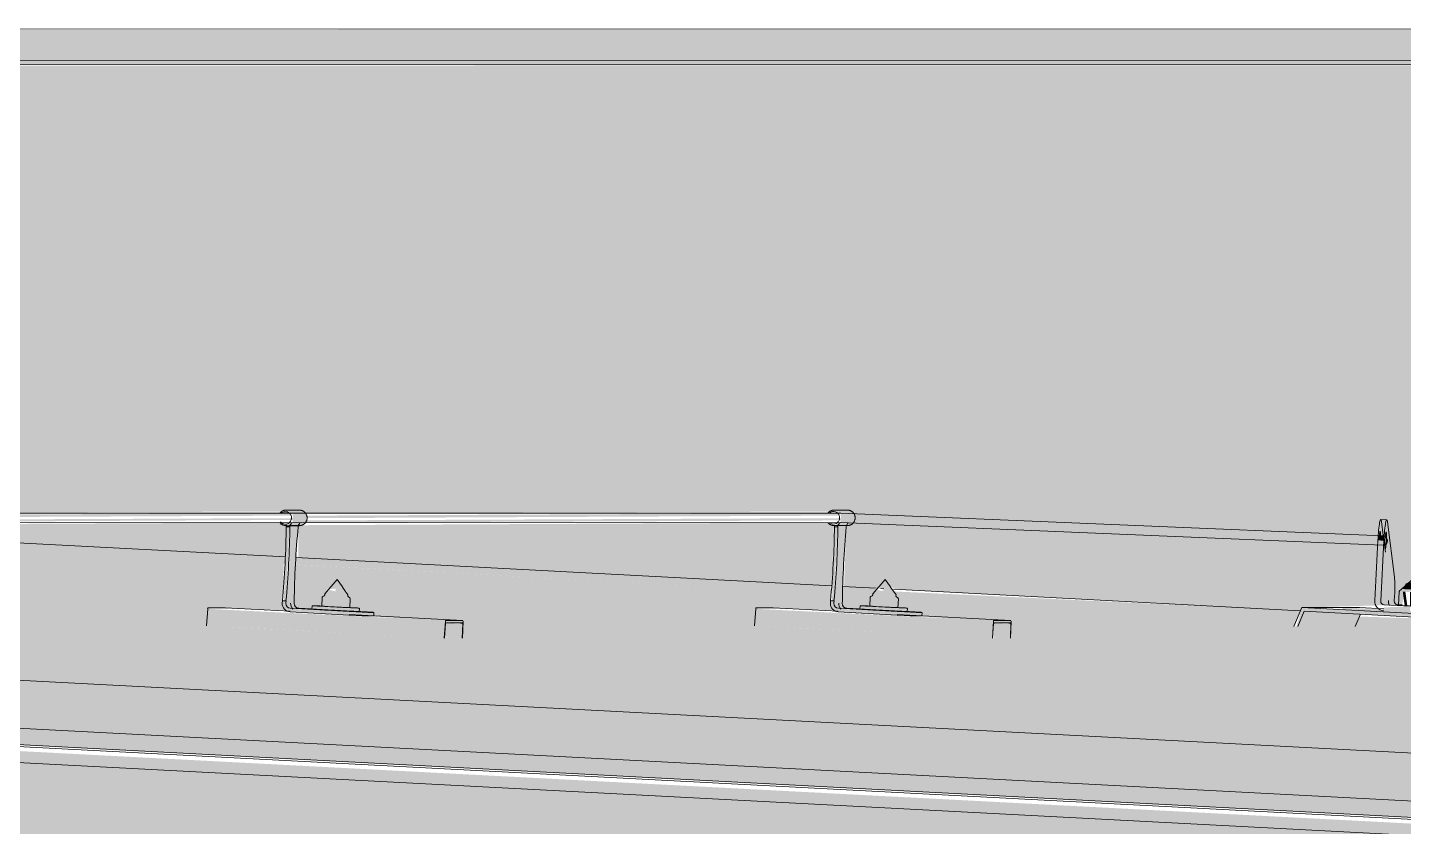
# Model space of a CAD drawing. Header units: metres. Extents: x -4613 to -4328, y -1 to 30.
# Drawn here: x -4547.98 to -4546.829, y 17.023 to 17.691 of the extents above; entities that cross this region are included whole.
import ezdxf

# ---------------------------------------------------------------- set-up
doc = ezdxf.new("R2010")
doc.units = ezdxf.units.M
for name, color, linetype, lineweight in [('A-GENM', 13, 'Continuous', 5), ('A-ROOF', 132, 'Continuous', 5), ('A-ROOF-PATT', 132, 'Continuous', 5), ('Q-SPCQ', 91, 'Continuous', 5)]:
    doc.layers.add(name, color=color, linetype=linetype, lineweight=lineweight)

# ---------------------------------------------------------------- blocks, each defined once
blk = doc.blocks.new('Static Line_Sayfa_Metal Deck_Pan Mount - Up to 15 _ pitch - Max 2 Users-1865617-SOUTH WEST')
at = {"layer": 'Q-SPCQ'}
for points in [[(-4547.7644, 17.2749), (-4547.7531, 17.2749), (-4547.7475, 17.2778), (-4547.7472, 17.2843), (-4547.7526, 17.2878), (-4547.7637, 17.2878), (-4547.7583, 17.2843), (-4547.7586, 17.2778), (-4547.7612, 17.2765)], [(-4547.3059, 17.2749), (-4547.2947, 17.275), (-4547.2891, 17.2778), (-4547.2888, 17.2843), (-4547.2942, 17.2878), (-4547.3053, 17.2878), (-4547.2998, 17.2843), (-4547.3002, 17.2778), (-4547.3028, 17.2765)], [(-4547.7641, 17.2119), (-4547.7612, 17.2738), (-4547.7639, 17.2739), (-4547.7659, 17.212)], [(-4547.7642, 17.2099), (-4547.7573, 17.2099), (-4547.7539, 17.2749), (-4547.7608, 17.2749), (-4547.7629, 17.2269)], [(-4547.3057, 17.2119), (-4547.3028, 17.2738), (-4547.3054, 17.2739), (-4547.3074, 17.212)], [(-4547.3058, 17.2099), (-4547.2988, 17.2099), (-4547.2954, 17.275), (-4547.3024, 17.275), (-4547.3044, 17.2269)], [(-4546.8458, 17.2623), (-4546.8455, 17.2666), (-4546.8505, 17.2669), (-4546.8508, 17.2625)], [(-4546.8209, 17.2213), (-4546.8202, 17.2282), (-4546.8273, 17.2266), (-4546.83, 17.2218)], [(-4547.7108, 17.2062), (-4547.7104, 17.2136), (-4547.7311, 17.2147), (-4547.7315, 17.2073), (-4547.715, 17.2064)], [(-4547.2524, 17.2062), (-4547.252, 17.2137), (-4547.2727, 17.2147), (-4547.2731, 17.2073), (-4547.2565, 17.2064)], [(-4546.7654, 17.1825), (-4546.7704, 17.1988), (-4546.9144, 17.2064), (-4546.9188, 17.1905), (-4546.9179, 17.1905), (-4546.9125, 17.2033), (-4546.7727, 17.1959), (-4546.7677, 17.1826)], [(-4546.7704, 17.1988), (-4546.7644, 17.201), (-4546.8806, 17.2064), (-4546.8806, 17.2046), (-4546.8126, 17.201)], [(-4547.6317, 17.1806), (-4547.6307, 17.1949), (-4547.8296, 17.2053), (-4547.8307, 17.1911), (-4547.8012, 17.1896)], [(-4547.6307, 17.1949), (-4547.6306, 17.1955), (-4547.8012, 17.2038)], [(-4547.7114, 17.2001), (-4547.7112, 17.2031), (-4547.7605, 17.2053), (-4547.7606, 17.2027)], [(-4547.6306, 17.1956), (-4547.6161, 17.1956), (-4547.6906, 17.1988)], [(-4547.1733, 17.1807), (-4547.1722, 17.1949), (-4547.3712, 17.2053), (-4547.3723, 17.1911), (-4547.3409, 17.1895)], [(-4547.1722, 17.1949), (-4547.1722, 17.1955), (-4547.3409, 17.2038)], [(-4547.2529, 17.2001), (-4547.2528, 17.2031), (-4547.302, 17.2053), (-4547.3022, 17.2027)], [(-4547.1721, 17.1956), (-4547.1577, 17.1956), (-4547.2322, 17.1988)], [(-4546.9179, 17.1905), (-4546.8697, 17.1905), (-4546.8653, 17.2008), (-4546.9125, 17.2033), (-4546.9144, 17.1987)], [(-4547.6167, 17.1806), (-4547.6163, 17.1929), (-4547.6308, 17.1931), (-4547.6307, 17.1814)], [(-4547.6163, 17.1929), (-4547.6181, 17.1936), (-4547.6202, 17.1931)], [(-4547.1582, 17.1807), (-4547.1579, 17.1929), (-4547.1724, 17.1931), (-4547.1722, 17.1814)], [(-4547.1579, 17.1929), (-4547.1597, 17.1936), (-4547.1617, 17.1931)]]:
    blk.add_hatch(color=256, dxfattribs=at).paths.add_polyline_path(points)
h = blk.add_hatch(color=256, dxfattribs=at)
h.paths.add_polyline_path([(-4548.2069, 17.2773), (-4547.7585, 17.2796), (-4547.7586, 17.2811), (-4548.2059, 17.2792), (-4548.2067, 17.2774)])
h.paths.add_polyline_path([(-4547.7484, 17.2774), (-4547.3001, 17.2792), (-4547.3002, 17.2811), (-4547.7475, 17.2792), (-4547.7484, 17.2774)])
h = blk.add_hatch(color=256, dxfattribs=at)
h.paths.add_polyline_path([(-4548.2058, 17.2811), (-4547.7583, 17.2832), (-4547.7599, 17.2853), (-4548.2057, 17.2831), (-4548.2058, 17.2822)])
h.paths.add_polyline_path([(-4547.7474, 17.2811), (-4547.2999, 17.2832), (-4547.3014, 17.2853), (-4547.7473, 17.2832), (-4547.7473, 17.2816)])
h = blk.add_hatch(color=256, dxfattribs=at)
h.paths.add_polyline_path([(-4546.8369, 17.2317), (-4546.8428, 17.278), (-4546.8436, 17.2623)])
h.paths.add_polyline_path([(-4546.8484, 17.2118), (-4546.8371, 17.2118), (-4546.8369, 17.2317), (-4546.8441, 17.257)])
h = blk.add_hatch(color=256, dxfattribs=at)
h.paths.add_polyline_path([(-4546.824, 17.2026), (-4546.8237, 17.2075), (-4546.8457, 17.2064), (-4546.8455, 17.2037), (-4546.8369, 17.2033)])
h.paths.add_polyline_path([(-4546.8484, 17.2118), (-4546.8458, 17.2623), (-4546.8508, 17.2625), (-4546.8534, 17.2121)])
h = blk.add_hatch(color=256, dxfattribs=at)
h.paths.add_polyline_path([(-4547.7224, 17.2225), (-4547.7226, 17.2198), (-4547.73, 17.2218), (-4547.7226, 17.2225)])
h.paths.add_polyline_path([(-4547.7123, 17.2169), (-4547.7155, 17.2225), (-4547.7178, 17.2243), (-4547.7226, 17.2228), (-4547.7246, 17.2254), (-4547.7288, 17.2198), (-4547.7275, 17.2177), (-4547.7179, 17.2172)])
h = blk.add_hatch(color=256, dxfattribs=at)
h.paths.add_polyline_path([(-4547.264, 17.2225), (-4547.2642, 17.2198), (-4547.2716, 17.2218), (-4547.2642, 17.2225)])
h.paths.add_polyline_path([(-4547.2539, 17.2169), (-4547.2571, 17.2225), (-4547.2594, 17.2243), (-4547.2642, 17.2228), (-4547.2661, 17.2254), (-4547.2704, 17.2198), (-4547.2691, 17.2177), (-4547.2594, 17.2172)])
h = blk.add_hatch(color=256, dxfattribs=at)
h.paths.add_polyline_path([(-4546.8218, 17.2075), (-4546.8212, 17.2191), (-4546.8239, 17.2193), (-4546.824, 17.2076), (-4546.8237, 17.2076)])
h.paths.add_polyline_path([(-4546.8262, 17.2078), (-4546.8278, 17.2195), (-4546.83, 17.2196), (-4546.8284, 17.2079)])
for p, q in [((-4547.753, 17.2878), (-4547.764, 17.2878)), ((-4547.7526, 17.2878), (-4547.7529, 17.2878)), ((-4547.2945, 17.2879), (-4547.3056, 17.2879)), ((-4547.2942, 17.2878), (-4547.2945, 17.2879)), ((-4547.3, 17.2854), (-4548.217, 17.2853)), ((-4548.217, 17.2773), (-4547.3, 17.2774)), ((-4547.7638, 17.2751), (-4547.7639, 17.2739)), ((-4547.7608, 17.2749), (-4547.7595, 17.2769)), ((-4547.7526, 17.2769), (-4547.7539, 17.2749)), ((-4547.3054, 17.2751), (-4547.3054, 17.2739)), ((-4547.3024, 17.275), (-4547.3011, 17.2769)), ((-4547.3002, 17.2774), (-4546.8469, 17.2584)), ((-4546.8466, 17.2664), (-4547.2999, 17.2853)), ((-4547.2941, 17.2769), (-4547.2954, 17.275)), ((-4546.8434, 17.2797), (-4546.8483, 17.28)), ((-4546.8478, 17.2782), (-4546.8463, 17.2667)), ((-4546.8369, 17.2317), (-4546.8428, 17.278)), ((-4547.764, 17.2748), (-4547.753, 17.2748)), ((-4547.7639, 17.2739), (-4547.7609, 17.2738)), ((-4547.7609, 17.2738), (-4547.7608, 17.2749)), ((-4547.7608, 17.2749), (-4547.7539, 17.2749)), ((-4547.7539, 17.2749), (-4547.7539, 17.2738)), ((-4547.3056, 17.2749), (-4547.2945, 17.2749)), ((-4547.3054, 17.2739), (-4547.3025, 17.2738)), ((-4547.3025, 17.2738), (-4547.3024, 17.275)), ((-4547.3024, 17.275), (-4547.2954, 17.275)), ((-4547.2954, 17.275), (-4547.2955, 17.2738)), ((-4546.8534, 17.2121), (-4546.8508, 17.2625)), ((-4546.8458, 17.2623), (-4546.8484, 17.2118)), ((-4546.8458, 17.2626), (-4546.8445, 17.2526)), ((-4547.7316, 17.2179), (-4547.7213, 17.2298)), ((-4547.7169, 17.2236), (-4547.7213, 17.2298)), ((-4547.2732, 17.2179), (-4547.2629, 17.2298)), ((-4547.2585, 17.2236), (-4547.2629, 17.2298)), ((-4547.7316, 17.2179), (-4547.7317, 17.2169)), ((-4547.7123, 17.2169), (-4547.7168, 17.2234)), ((-4547.2732, 17.2179), (-4547.2733, 17.2169)), ((-4547.2538, 17.2169), (-4547.2584, 17.2234)), ((-4546.8331, 17.2198), (-4546.8337, 17.2082)), ((-4546.8331, 17.2198), (-4546.8325, 17.2207)), ((-4546.8316, 17.2211), (-4546.8325, 17.2207)), ((-4546.8311, 17.2218), (-4546.8316, 17.2211)), ((-4547.8295, 17.2061), (-4547.8151, 17.2061)), ((-4547.7606, 17.2032), (-4547.8151, 17.2061)), ((-4547.7671, 17.212), (-4547.7672, 17.21)), ((-4547.7641, 17.2119), (-4547.7671, 17.212)), ((-4547.7642, 17.2099), (-4547.7641, 17.2119)), ((-4547.7572, 17.2119), (-4547.7573, 17.2099)), ((-4547.7423, 17.2079), (-4547.7425, 17.2049)), ((-4547.7338, 17.2149), (-4547.7342, 17.2075)), ((-4547.7338, 17.2149), (-4547.7334, 17.2156)), ((-4547.7321, 17.2162), (-4547.7334, 17.2156)), ((-4547.7317, 17.2169), (-4547.7321, 17.2162)), ((-4547.7123, 17.2159), (-4547.7123, 17.2169)), ((-4547.7123, 17.2159), (-4547.7119, 17.2152)), ((-4547.7108, 17.2144), (-4547.7119, 17.2152)), ((-4547.7104, 17.2136), (-4547.7108, 17.2144)), ((-4547.7108, 17.2062), (-4547.7104, 17.2136)), ((-4547.3711, 17.2061), (-4547.3566, 17.2061)), ((-4547.3022, 17.2032), (-4547.3566, 17.2061)), ((-4547.3087, 17.212), (-4547.3088, 17.21)), ((-4547.3057, 17.2119), (-4547.3087, 17.212)), ((-4547.3058, 17.2099), (-4547.3057, 17.2119)), ((-4547.2987, 17.2119), (-4547.2988, 17.2099)), ((-4547.2839, 17.2079), (-4547.2841, 17.2049)), ((-4547.2754, 17.2149), (-4547.2758, 17.2075)), ((-4547.2754, 17.2149), (-4547.275, 17.2156)), ((-4547.2737, 17.2162), (-4547.275, 17.2156)), ((-4547.2733, 17.2169), (-4547.2737, 17.2162)), ((-4547.2539, 17.2159), (-4547.2538, 17.2169)), ((-4547.2539, 17.2159), (-4547.2535, 17.2152)), ((-4547.2523, 17.2144), (-4547.2535, 17.2152)), ((-4547.2519, 17.2137), (-4547.2523, 17.2144)), ((-4547.2523, 17.2062), (-4547.2519, 17.2137)), ((-4546.9144, 17.2064), (-4546.9211, 17.1906)), ((-4546.7704, 17.1988), (-4546.9144, 17.2064)), ((-4546.8662, 17.2064), (-4546.9144, 17.2064)), ((-4546.8662, 17.2064), (-4546.8458, 17.2053)), ((-4546.8456, 17.2087), (-4546.8237, 17.2075)), ((-4546.8371, 17.2118), (-4546.8369, 17.216)), ((-4546.8305, 17.2085), (-4546.8343, 17.2087)), ((-4547.8307, 17.1911), (-4547.8296, 17.2053)), ((-4547.7606, 17.2027), (-4547.7114, 17.2001)), ((-4547.7112, 17.2031), (-4547.7605, 17.2057)), ((-4547.7535, 17.2057), (-4547.7042, 17.2031)), ((-4547.7044, 17.2001), (-4547.7114, 17.2004)), ((-4547.6161, 17.1956), (-4547.7113, 17.2006)), ((-4547.7028, 17.2028), (-4547.7026, 17.2058)), ((-4547.6951, 17.1993), (-4547.6908, 17.1993)), ((-4547.695, 17.2023), (-4547.6906, 17.2023)), ((-4547.6907, 17.1993), (-4547.6906, 17.2023)), ((-4547.6307, 17.1949), (-4547.6317, 17.1806)), ((-4547.6161, 17.1956), (-4547.6306, 17.1956)), ((-4547.6165, 17.1806), (-4547.616, 17.1949)), ((-4547.3723, 17.1911), (-4547.3712, 17.2053)), ((-4547.3022, 17.2027), (-4547.2529, 17.2001)), ((-4547.2528, 17.2031), (-4547.302, 17.2057)), ((-4547.295, 17.2057), (-4547.2458, 17.2031)), ((-4547.1577, 17.1956), (-4547.2529, 17.2006)), ((-4547.246, 17.2001), (-4547.2529, 17.2004)), ((-4547.2444, 17.2028), (-4547.2442, 17.2058)), ((-4547.2367, 17.1993), (-4547.2323, 17.1993)), ((-4547.2366, 17.2023), (-4547.2322, 17.2023)), ((-4547.2323, 17.1993), (-4547.2321, 17.2023)), ((-4547.1722, 17.1949), (-4547.1733, 17.1807)), ((-4547.1577, 17.1956), (-4547.1721, 17.1956)), ((-4547.158, 17.1807), (-4547.1576, 17.1949)), ((-4546.9179, 17.1905), (-4546.9125, 17.2033)), ((-4546.9125, 17.2033), (-4546.7727, 17.1959)), ((-4546.8653, 17.2008), (-4546.8697, 17.1905)), ((-4547.6316, 17.1806), (-4547.6307, 17.1929)), ((-4547.6305, 17.1936), (-4547.6163, 17.1936)), ((-4547.6163, 17.1929), (-4547.6167, 17.1806)), ((-4547.1731, 17.1807), (-4547.1722, 17.1929)), ((-4547.1721, 17.1936), (-4547.1579, 17.1936)), ((-4547.1579, 17.1929), (-4547.1582, 17.1807))]:
    blk.add_line(p, q, dxfattribs=at)
at = {"layer": 'Q-SPCQ', "flags": 128}
for points in [[(-4547.764, 17.2878), (-4547.7643, 17.2878), (-4547.7646, 17.2878), (-4547.7648, 17.2878), (-4547.7651, 17.2878), (-4547.7653, 17.2877), (-4547.7656, 17.2877), (-4547.7659, 17.2876), (-4547.7661, 17.2875), (-4547.7663, 17.2874), (-4547.7666, 17.2873), (-4547.7668, 17.2872), (-4547.7671, 17.2871), (-4547.7673, 17.287), (-4547.7675, 17.2868), (-4547.7677, 17.2867), (-4547.7679, 17.2865), (-4547.7682, 17.2864), (-4547.7684, 17.2862), (-4547.7685, 17.286), (-4547.7687, 17.2859), (-4547.7689, 17.2857), (-4547.7691, 17.2855), (-4547.7692, 17.2853)], [(-4547.753, 17.2748), (-4547.7527, 17.2749), (-4547.7525, 17.2749), (-4547.7522, 17.2749), (-4547.7519, 17.2749), (-4547.7517, 17.275), (-4547.7514, 17.275), (-4547.7512, 17.2751), (-4547.7509, 17.2752), (-4547.7507, 17.2753), (-4547.7504, 17.2754), (-4547.7502, 17.2755), (-4547.75, 17.2756), (-4547.7497, 17.2757), (-4547.7495, 17.2758), (-4547.7493, 17.276), (-4547.7491, 17.2761), (-4547.7489, 17.2763), (-4547.7487, 17.2765), (-4547.7485, 17.2766), (-4547.7483, 17.2768), (-4547.7481, 17.277), (-4547.7479, 17.2772), (-4547.7478, 17.2774), (-4547.7476, 17.2776), (-4547.7475, 17.2778), (-4547.7474, 17.2781), (-4547.7472, 17.2783), (-4547.7471, 17.2785), (-4547.747, 17.2788), (-4547.7469, 17.279), (-4547.7468, 17.2792), (-4547.7467, 17.2795), (-4547.7467, 17.2797), (-4547.7466, 17.28), (-4547.7466, 17.2802), (-4547.7465, 17.2805), (-4547.7465, 17.2808), (-4547.7465, 17.281), (-4547.7465, 17.2813), (-4547.7465, 17.2815), (-4547.7465, 17.2818), (-4547.7465, 17.2821), (-4547.7465, 17.2823), (-4547.7466, 17.2826), (-4547.7466, 17.2828), (-4547.7467, 17.2831), (-4547.7468, 17.2833), (-4547.7469, 17.2836), (-4547.7469, 17.2838), (-4547.747, 17.284), (-4547.7472, 17.2843), (-4547.7473, 17.2845), (-4547.7474, 17.2847), (-4547.7476, 17.2849), (-4547.7477, 17.2852), (-4547.7479, 17.2854), (-4547.748, 17.2856), (-4547.7482, 17.2858), (-4547.7484, 17.2859), (-4547.7486, 17.2861), (-4547.7488, 17.2863), (-4547.749, 17.2865), (-4547.7492, 17.2866), (-4547.7494, 17.2868), (-4547.7496, 17.2869), (-4547.7498, 17.287), (-4547.7501, 17.2872), (-4547.7503, 17.2873), (-4547.7505, 17.2874), (-4547.7508, 17.2875), (-4547.751, 17.2875), (-4547.7513, 17.2876), (-4547.7515, 17.2877), (-4547.7518, 17.2877), (-4547.7521, 17.2878), (-4547.7523, 17.2878), (-4547.7526, 17.2878), (-4547.7526, 17.2878)], [(-4547.3056, 17.2879), (-4547.3059, 17.2878), (-4547.3061, 17.2878), (-4547.3064, 17.2878), (-4547.3067, 17.2878), (-4547.3069, 17.2877), (-4547.3072, 17.2877), (-4547.3074, 17.2876), (-4547.3077, 17.2875), (-4547.3079, 17.2874), (-4547.3082, 17.2873), (-4547.3084, 17.2872), (-4547.3086, 17.2871), (-4547.3089, 17.287), (-4547.3091, 17.2868), (-4547.3093, 17.2867), (-4547.3095, 17.2866), (-4547.3097, 17.2864), (-4547.3099, 17.2862), (-4547.3101, 17.286), (-4547.3103, 17.2859), (-4547.3105, 17.2857), (-4547.3106, 17.2855), (-4547.3108, 17.2853)], [(-4547.2945, 17.2749), (-4547.2943, 17.2749), (-4547.294, 17.2749), (-4547.2938, 17.2749), (-4547.2935, 17.2749), (-4547.2932, 17.275), (-4547.293, 17.275), (-4547.2927, 17.2751), (-4547.2925, 17.2752), (-4547.2922, 17.2753), (-4547.292, 17.2754), (-4547.2918, 17.2755), (-4547.2915, 17.2756), (-4547.2913, 17.2757), (-4547.2911, 17.2759), (-4547.2908, 17.276), (-4547.2906, 17.2761), (-4547.2904, 17.2763), (-4547.2902, 17.2765), (-4547.29, 17.2767), (-4547.2899, 17.2768), (-4547.2897, 17.277), (-4547.2895, 17.2772), (-4547.2893, 17.2774), (-4547.2892, 17.2776), (-4547.2891, 17.2779), (-4547.2889, 17.2781), (-4547.2888, 17.2783), (-4547.2887, 17.2785), (-4547.2886, 17.2788), (-4547.2885, 17.279), (-4547.2884, 17.2793), (-4547.2883, 17.2795), (-4547.2882, 17.2797), (-4547.2882, 17.28), (-4547.2881, 17.2803), (-4547.2881, 17.2805), (-4547.2881, 17.2808), (-4547.288, 17.281), (-4547.288, 17.2813), (-4547.288, 17.2815), (-4547.288, 17.2818), (-4547.2881, 17.2821), (-4547.2881, 17.2823), (-4547.2881, 17.2826), (-4547.2882, 17.2828), (-4547.2883, 17.2831), (-4547.2883, 17.2833), (-4547.2884, 17.2836), (-4547.2885, 17.2838), (-4547.2886, 17.284), (-4547.2887, 17.2843), (-4547.2888, 17.2845), (-4547.289, 17.2847), (-4547.2891, 17.2849), (-4547.2893, 17.2852), (-4547.2894, 17.2854), (-4547.2896, 17.2856), (-4547.2898, 17.2858), (-4547.2899, 17.286), (-4547.2901, 17.2861), (-4547.2903, 17.2863), (-4547.2905, 17.2865), (-4547.2907, 17.2866), (-4547.2909, 17.2868), (-4547.2912, 17.2869), (-4547.2914, 17.287), (-4547.2916, 17.2872), (-4547.2919, 17.2873), (-4547.2921, 17.2874), (-4547.2923, 17.2875), (-4547.2926, 17.2876), (-4547.2928, 17.2876), (-4547.2931, 17.2877), (-4547.2934, 17.2877), (-4547.2936, 17.2878), (-4547.2939, 17.2878), (-4547.2941, 17.2878), (-4547.2942, 17.2878)], [(-4547.7692, 17.2773), (-4547.769, 17.2771), (-4547.7688, 17.2769), (-4547.7686, 17.2767), (-4547.7685, 17.2766), (-4547.7683, 17.2764), (-4547.7681, 17.2762), (-4547.7679, 17.2761), (-4547.7676, 17.2759), (-4547.7674, 17.2758), (-4547.7672, 17.2757), (-4547.767, 17.2755), (-4547.7667, 17.2754), (-4547.7665, 17.2753), (-4547.7662, 17.2752), (-4547.766, 17.2751), (-4547.7657, 17.2751), (-4547.7655, 17.275), (-4547.7652, 17.275), (-4547.765, 17.2749), (-4547.7647, 17.2749), (-4547.7644, 17.2749), (-4547.7644, 17.2749)], [(-4547.3107, 17.2773), (-4547.3106, 17.2771), (-4547.3104, 17.2769), (-4547.3102, 17.2768), (-4547.31, 17.2766), (-4547.3098, 17.2764), (-4547.3096, 17.2762), (-4547.3094, 17.2761), (-4547.3092, 17.2759), (-4547.309, 17.2758), (-4547.3088, 17.2757), (-4547.3085, 17.2755), (-4547.3083, 17.2754), (-4547.308, 17.2753), (-4547.3078, 17.2752), (-4547.3076, 17.2751), (-4547.3073, 17.2751), (-4547.307, 17.275), (-4547.3068, 17.275), (-4547.3065, 17.2749), (-4547.3063, 17.2749), (-4547.306, 17.2749), (-4547.306, 17.2749)], [(-4547.7644, 17.2749), (-4547.7641, 17.2748), (-4547.764, 17.2748)], [(-4547.306, 17.2749), (-4547.3057, 17.2749), (-4547.3056, 17.2749)], [(-4546.8311, 17.2218), (-4546.8207, 17.231), (-4546.8201, 17.231), (-4546.8199, 17.231), (-4546.8198, 17.231), (-4546.8197, 17.231), (-4546.8197, 17.231), (-4546.8196, 17.231), (-4546.8196, 17.231), (-4546.8196, 17.231), (-4546.8196, 17.231), (-4546.8196, 17.231), (-4546.8196, 17.231), (-4546.8195, 17.231), (-4546.8195, 17.231), (-4546.8195, 17.231), (-4546.8195, 17.231)]]:
    blk.add_lwpolyline(points, dxfattribs=at)
at = {"layer": 'Q-SPCQ'}
for centre, major_axis, ratio, start_param, end_param in [((-4547.7646, 17.2813), (0, 0.00522), 0.996186, 0, 0.780473), ((-4547.7646, 17.2813), (0, 0.00522), 0.996186, 3.089221, 6.230814), ((-4547.3062, 17.2814), (0, 0.00522), 0.996186, 0, 0.592288), ((-4547.3062, 17.2814), (0, 0.00522), 0.996186, 5.183617, 6.230814), ((-4547.7646, 17.2813), (0, 0.00522), 0.996186, 2.26425, 3.089221), ((-4547.3062, 17.2814), (0, 0.00522), 0.996186, 2.479561, 3.089221), ((-4547.3062, 17.2814), (0, 0.00522), 0.996186, 3.089221, 4.136419), ((-4547.3062, 17.2814), (0, 0.00522), 0.996186, 4.26983, 5.073383), ((-4546.8493, 17.2625), (0.0009, 0.0175), 0.087138, 5.833985, 7.858567), ((-4546.8443, 17.2623), (0.0009, 0.0175), 0.087138, 5.833985, 7.858567), ((-4547.771, 17.243), (0.0037, 0.0699), 0.087138, 4.258191, 5.175757), ((-4547.768, 17.2428), (0.0037, 0.0699), 0.087138, 4.258191, 5.175757), ((-4547.7501, 17.2428), (0.0037, 0.0699), 0.087138, 1.116599, 2.034164), ((-4547.3125, 17.243), (0.0037, 0.0699), 0.087138, 4.258191, 5.175757), ((-4547.3096, 17.2428), (0.0037, 0.0699), 0.087138, 4.258191, 5.175757), ((-4547.2916, 17.2428), (0.0037, 0.0699), 0.087138, 1.116599, 2.034164), ((-4546.8493, 17.2625), (0.00039, 0.00749), 0.087138, 0.004585, 1.051783), ((-4546.8493, 17.2625), (0.00039, 0.00749), 0.087138, 5.240573, 6.283185), ((-4546.8468, 17.2624), (0, 0.004), 0.996186, 4.660018, 5.969015), ((-4546.8443, 17.2623), (0.00039, 0.00749), 0.087138, 0.004585, 1.575381), ((-4546.8443, 17.2623), (0.00039, 0.00749), 0.087138, 4.716974, 6.283185), ((-4546.8443, 17.2623), (0.00039, 0.00749), 0.087138, 1.575381, 2.36078), ((-4546.8468, 17.2624), (0, 0.004), 0.996186, 3.61282, 4.660018), ((-4546.8443, 17.2623), (0.00039, 0.00749), 0.087138, 2.622579, 3.141593), ((-4546.8443, 17.2623), (0.00039, 0.00749), 0.087138, 3.146178, 4.716974), ((-4546.8384, 17.216), (0.0009, 0.0175), 0.087138, 4.716974, 5.833985), ((-4547.8296, 17.2051), (0.000053, 0.000999), 0.087138, 0.224358, 1.323222), ((-4547.7603, 17.2097), (0, 0.007), 0.996186, 1.518425, 3.089221), ((-4547.7603, 17.2097), (0, 0.004), 0.996186, 1.518425, 3.089221), ((-4547.7533, 17.2097), (0, 0.007), 0.996186, 1.518425, 2.303823), ((-4547.7533, 17.2097), (0, 0.004), 0.996186, 1.518425, 3.089221), ((-4547.7225, 17.2069), (-0.0198, 0.001), 0.004568, 6.195936, 9.337529), ((-4547.7225, 17.2069), (-0.0198, 0.001), 0.004568, 5.206182, 6.195936), ((-4547.7225, 17.2069), (-0.0117, 0.0006), 0.004568, 6.195936, 9.337529), ((-4547.7225, 17.2069), (-0.0117, 0.0006), 0.004568, 5.684414, 6.195936), ((-4547.7225, 17.2069), (-0.0198, 0.001), 0.004568, 3.054343, 4.046951), ((-4547.3711, 17.2051), (0.000053, 0.000999), 0.087138, 0.224358, 1.323222), ((-4547.3018, 17.2097), (0, 0.007), 0.996186, 1.518425, 3.089221), ((-4547.3018, 17.2097), (0, 0.004), 0.996186, 1.518425, 3.089221), ((-4547.2948, 17.2097), (0, 0.007), 0.996186, 1.518425, 2.303823), ((-4547.2948, 17.2097), (0, 0.004), 0.996186, 1.518425, 3.089221), ((-4547.2641, 17.2069), (-0.0198, 0.001), 0.004568, 6.195936, 9.337529), ((-4547.2641, 17.2069), (-0.0198, 0.001), 0.004568, 5.206182, 6.195936), ((-4547.2641, 17.2069), (-0.0117, 0.0006), 0.004568, 6.195936, 9.337529), ((-4547.2641, 17.2069), (-0.0117, 0.0006), 0.004568, 5.684414, 6.195936), ((-4547.2641, 17.2069), (-0.0198, 0.001), 0.004568, 3.054343, 4.046951), ((-4546.8455, 17.2117), (0, 0.008), 0.996186, 1.518425, 3.089221), ((-4546.8455, 17.2117), (0, 0.003), 0.996186, 1.518425, 3.089221), ((-4546.8341, 17.2117), (0, 0.008), 0.996186, 1.518425, 2.042024), ((-4546.8341, 17.2117), (0, 0.003), 0.996186, 1.518425, 3.089221), ((-4546.8207, 17.2075), (-0.013, 0.0007), 0.004568, 0, 1.483547), ((-4546.8207, 17.2075), (-0.013, 0.0007), 0.004568, 5.682154, 6.195936), ((-4547.7227, 17.2039), (-0.0198, 0.001), 0.004568, 6.195936, 9.337529), ((-4547.7227, 17.2039), (-0.0198, 0.001), 0.004568, 3.054343, 6.195936), ((-4547.7101, 17.2001), (-0.015, 0.0008), 0.004568, 1.483547, 3.054343), ((-4547.7099, 17.2031), (-0.015, 0.0008), 0.004568, 1.483547, 3.054343), ((-4547.7057, 17.2001), (-0.015, 0.0008), 0.004568, 3.054343, 4.62514), ((-4547.7056, 17.2031), (-0.015, 0.0008), 0.004568, 3.054343, 4.62514), ((-4547.6306, 17.1946), (0.000053, 0.000999), 0.087138, 0.004585, 1.323222), ((-4547.2642, 17.2039), (-0.0198, 0.001), 0.004568, 6.195936, 9.337529), ((-4547.2642, 17.2039), (-0.0198, 0.001), 0.004568, 3.054343, 6.195936), ((-4547.2516, 17.2001), (-0.015, 0.0008), 0.004568, 1.483547, 3.054343), ((-4547.2515, 17.2031), (-0.015, 0.0008), 0.004568, 1.483547, 3.054343), ((-4547.2473, 17.2001), (-0.015, 0.0008), 0.004568, 3.054343, 4.62514), ((-4547.2471, 17.2031), (-0.015, 0.0008), 0.004568, 3.054343, 4.62514), ((-4547.1722, 17.1946), (0.000053, 0.000999), 0.087138, 0.004585, 1.323222), ((-4547.6306, 17.1926), (0.000053, 0.000999), 0.087138, 0.004585, 1.323222), ((-4547.6164, 17.1926), (0.000053, 0.000999), 0.087138, 4.969134, 6.283185), ((-4547.1721, 17.1926), (0.000053, 0.000999), 0.087138, 0.004585, 1.323222), ((-4547.158, 17.1926), (0.000053, 0.000999), 0.087138, 4.969134, 6.283185)]:
    blk.add_ellipse(centre, major_axis=major_axis, ratio=ratio, start_param=start_param, end_param=end_param, dxfattribs=at)
blk = doc.blocks.new('Ridge Capping - Ridge Capping-1882401-SOUTH WEST')
at = {"layer": 'A-ROOF'}
for points in [[(-4554.3358, 17.6628), (-4539.9849, 17.6653), (-4540.2794, 17.6914), (-4554.8056, 17.6877), (-4554.6451, 17.6792)], [(-4554.266, 17.6591), (-4539.9788, 17.6616), (-4539.9849, 17.6653), (-4554.3358, 17.6628)]]:
    blk.add_hatch(color=256, dxfattribs=at).paths.add_polyline_path(points)
for p, q in [((-4540.2794, 17.6914), (-4554.8287, 17.6889)), ((-4554.3358, 17.6628), (-4539.9849, 17.6653)), ((-4554.266, 17.6591), (-4539.9788, 17.6616))]:
    blk.add_line(p, q, dxfattribs=at)
blk = doc.blocks.new('Roof Gutters3 - Roof Gutters-1885272-SOUTH WEST')
at = {"layer": 'A-ROOF'}
h = blk.add_hatch(color=256, dxfattribs=at)
h.paths.add_polyline_path([(-4530.7266, 16.3394), (-4530.723, 16.3452), (-4546.7206, 17.1933), (-4546.7187, 17.1872), (-4530.7705, 16.3418)])
h.paths.add_polyline_path([(-4546.7708, 17.19), (-4546.7727, 17.1959), (-4546.8662, 17.1988), (-4546.8677, 17.1951), (-4546.7727, 17.1901)])
h.paths.add_polyline_path([(-4546.918, 17.1978), (-4546.9156, 17.2037), (-4547.2547, 17.2198), (-4547.2561, 17.217), (-4547.2704, 17.2198), (-4547.2716, 17.2225), (-4547.2985, 17.224), (-4547.2984, 17.218), (-4546.9332, 17.1986)])
h.paths.add_polyline_path([(-4547.3081, 17.2185), (-4547.3087, 17.2245), (-4547.7558, 17.2482), (-4547.7552, 17.2422), (-4547.3087, 17.2185)])
h.paths.add_polyline_path([(-4547.2642, 17.2198), (-4547.2651, 17.2222), (-4547.2651, 17.2201)])
h.paths.add_polyline_path([(-4547.7649, 17.2427), (-4547.7659, 17.2487), (-4548.2125, 17.2724), (-4548.2123, 17.2664), (-4547.7659, 17.2428)])
h.paths.add_polyline_path([(-4548.2225, 17.267), (-4548.2226, 17.273), (-4550.5671, 17.3973), (-4550.5687, 17.3914), (-4548.2226, 17.267)])
for p, q in [((-4548.2125, 17.2724), (-4547.7646, 17.2487)), ((-4547.7558, 17.2482), (-4547.3076, 17.2245)), ((-4547.2985, 17.224), (-4547.2705, 17.2225)), ((-4547.2665, 17.2223), (-4547.264, 17.2221)), ((-4547.256, 17.2217), (-4546.9156, 17.2037))]:
    blk.add_line(p, q, dxfattribs=at)
blk = doc.blocks.new('Gutter 01 - Gutter 01-2642328-SOUTH WEST')
at = {"layer": 'A-GENM'}
for points in [[(-4532.1838, 16.2516), (-4532.1815, 16.2559), (-4532.1838, 16.2619), (-4532.1865, 16.2631), (-4553.0023, 17.3476), (-4553.0024, 17.3385), (-4532.1896, 16.2519)], [(-4532.3556, 16.095), (-4532.1838, 16.2516), (-4553.0027, 17.3385), (-4553.0054, 17.2878), (-4549.753, 17.0033), (-4548.6418, 16.9453), (-4548.6353, 16.9934), (-4548.631, 16.9922), (-4548.6331, 16.9874), (-4548.6331, 16.9868), (-4548.6351, 16.9449), (-4532.3815, 16.0964)]]:
    blk.add_hatch(color=256, dxfattribs=at).paths.add_polyline_path(points)
for p, q in [((-4532.2052, 16.266), (-4553.0021, 17.3518)), ((-4532.5217, 16.2842), (-4553.002, 17.3535)), ((-4532.1838, 16.2516), (-4553.0027, 17.3385))]:
    blk.add_line(p, q, dxfattribs=at)

msp = doc.modelspace()

# ---------------------------------------------------------------- hatches: boundary and pattern name
at = {"layer": 'A-ROOF'}
msp.add_hatch(color=256, dxfattribs=at).paths.add_polyline_path([(-4532.5211, 16.2979), (-4532.5211, 16.338), (-4552.9992, 17.4071), (-4552.9992, 17.367), (-4532.6116, 16.3026)])
h = msp.add_hatch(color=256, dxfattribs=at)
h.paths.add_polyline_path([(-4532.5211, 15.9274), (-4532.5217, 16.0864), (-4547.9654, 16.8927), (-4546.9952, 16.8099), (-4532.9914, 16.0699), (-4532.9914, 15.952), (-4532.6116, 15.9321)])
h.paths.add_polyline_path([(-4532.5211, 16.2825), (-4532.5221, 16.298), (-4552.9992, 17.367), (-4552.9992, 17.3533), (-4532.5215, 16.2825)])
at = {"layer": 'A-ROOF-PATT'}
h = msp.add_hatch(dxfattribs=at)
h.set_pattern_fill('FP_125', color=256, style=0, pattern_type=2)
h.set_pattern_definition([(174.923, (64.24, -373.716), (-0.0305097050133, -6.0575e-08), [])])
h.paths.add_polyline_path([(-4525.7073, 15.9516), (-4520.7303, 15.9516), (-4531.3568, 16.8956), (-4531.3485, 16.8696), (-4531.3325, 16.8707), (-4531.3259, 16.8711), (-4531.3259, 16.8672), (-4531.3234, 16.8629), (-4531.3512, 16.8637), (-4531.3489, 16.8547), (-4531.3458, 16.8617), (-4531.3246, 16.8608), (-4531.3246, 16.8498), (-4531.2196, 16.8388), (-4531.2152, 16.8223), (-4531.3146, 16.8226), (-4531.3181, 16.836), (-4531.3641, 16.8388), (-4531.3655, 16.8356), (-4531.4649, 16.8359), (-4531.456, 16.8514), (-4531.354, 16.8519), (-4531.3541, 16.8552), (-4531.3788, 16.8556), (-4531.3752, 16.8972), (-4539.9788, 17.6616), (-4554.2452, 17.658), (-4550.5397, 17.46), (-4550.5403, 17.4071), (-4550.5397, 17.3958), (-4548.2226, 17.2749), (-4548.2233, 17.2761), (-4548.2276, 17.2811), (-4548.2251, 17.2853), (-4548.2158, 17.2878), (-4548.2091, 17.2866), (-4548.2056, 17.2853), (-4547.7617, 17.2866), (-4547.7637, 17.2878), (-4547.7507, 17.2866), (-4547.7472, 17.2853), (-4547.3033, 17.2866), (-4547.3053, 17.2878), (-4547.2922, 17.2866), (-4547.2889, 17.2822), (-4547.2891, 17.2778), (-4547.2954, 17.2749), (-4547.2973, 17.2239), (-4547.2705, 17.2225), (-4547.2651, 17.224), (-4547.264, 17.2225), (-4547.2594, 17.2243), (-4547.2539, 17.2216), (-4546.9156, 17.2037), (-4546.9125, 17.2064), (-4546.8306, 17.2087), (-4546.8278, 17.2195), (-4546.8256, 17.2193), (-4546.824, 17.2196), (-4546.8065, 17.2187), (-4546.8065, 17.207), (-4546.7989, 17.2059), (-4546.7989, 17.2029), (-4546.7936, 17.2033), (-4546.7935, 17.2059), (-4546.783, 17.2059), (-4546.783, 17.202), (-4546.7222, 17.1988), (-4546.7206, 17.1933), (-4541.7276, 16.9286), (-4541.3527, 16.9298), (-4541.3545, 16.9311), (-4541.3306, 16.9298), (-4541.3272, 16.9286), (-4540.3542, 16.9298), (-4540.356, 16.9311), (-4540.3321, 16.9298), (-4540.3287, 16.9286), (-4539.3557, 16.9298), (-4539.3575, 16.9311), (-4539.3336, 16.9298), (-4539.3302, 16.9286), (-4538.3572, 16.9298), (-4538.359, 16.9311), (-4538.3351, 16.9298), (-4538.3317, 16.9286), (-4537.3587, 16.9298), (-4537.3605, 16.9311), (-4537.3366, 16.9298), (-4537.3332, 16.9286), (-4536.3602, 16.9298), (-4536.362, 16.9311), (-4536.3381, 16.9298), (-4536.3347, 16.9286), (-4535.3617, 16.9298), (-4535.3635, 16.9311), (-4535.3396, 16.9298), (-4535.3362, 16.9286), (-4534.3632, 16.9298), (-4534.365, 16.9311), (-4534.3411, 16.9298), (-4534.3377, 16.9286), (-4533.3647, 16.9298), (-4533.3665, 16.9311), (-4533.3426, 16.9298), (-4533.3392, 16.9286), (-4532.3662, 16.9298), (-4532.368, 16.9311), (-4532.3441, 16.9298), (-4532.3408, 16.9253), (-4532.3412, 16.9209), (-4532.3496, 16.9182), (-4532.3548, 16.8662), (-4532.3567, 16.8533), (-4532.3688, 16.8555), (-4532.3692, 16.8553), (-4532.3719, 16.8555), (-4532.367, 16.9023), (-4532.3651, 16.9172), (-4532.3637, 16.917), (-4532.3651, 16.9182), (-4532.3702, 16.9194), (-4532.3744, 16.9207), (-4533.3443, 16.9188), (-4533.3481, 16.9182), (-4533.3532, 16.8703), (-4533.3537, 16.8533), (-4533.3673, 16.8555), (-4533.3677, 16.8553), (-4533.3704, 16.8555), (-4533.3655, 16.9023), (-4533.3636, 16.9172), (-4533.3622, 16.917), (-4533.3636, 16.9182), (-4533.3687, 16.9194), (-4533.3729, 16.9207), (-4534.3428, 16.9188), (-4534.3466, 16.9182), (-4534.3517, 16.8703), (-4534.3522, 16.8533), (-4534.3658, 16.8555), (-4534.3662, 16.8553), (-4534.3689, 16.8555), (-4534.364, 16.9023), (-4534.3621, 16.9172), (-4534.3607, 16.917), (-4534.3621, 16.9182), (-4534.3672, 16.9194), (-4534.3714, 16.9207), (-4535.3413, 16.9188), (-4535.3451, 16.9182), (-4535.3502, 16.8703), (-4535.3507, 16.8533), (-4535.3643, 16.8555), (-4535.3647, 16.8553), (-4535.3674, 16.8555), (-4535.3625, 16.9023), (-4535.3606, 16.9172), (-4535.3592, 16.917), (-4535.3606, 16.9182), (-4535.3657, 16.9194), (-4535.3699, 16.9207), (-4536.3398, 16.9188), (-4536.3436, 16.9182), (-4536.3487, 16.8703), (-4536.3492, 16.8533), (-4536.3628, 16.8555), (-4536.3632, 16.8553), (-4536.3659, 16.8555), (-4536.361, 16.9023), (-4536.3591, 16.9172), (-4536.3577, 16.917), (-4536.3591, 16.9182), (-4536.3642, 16.9194), (-4536.3684, 16.9207), (-4537.3383, 16.9188), (-4537.3421, 16.9182), (-4537.3472, 16.8703), (-4537.3477, 16.8533), (-4537.3614, 16.8555), (-4537.3617, 16.8553), (-4537.3644, 16.8555), (-4537.3595, 16.9023), (-4537.3576, 16.9172), (-4537.3562, 16.917), (-4537.3576, 16.9182), (-4537.3627, 16.9194), (-4537.3669, 16.9207), (-4538.3368, 16.9188), (-4538.3406, 16.9182), (-4538.3457, 16.8703), (-4538.3462, 16.8533), (-4538.3599, 16.8555), (-4538.3602, 16.8553), (-4538.3629, 16.8555), (-4538.358, 16.9023), (-4538.3561, 16.9172), (-4538.3547, 16.917), (-4538.3561, 16.9182), (-4538.3612, 16.9194), (-4538.3654, 16.9207), (-4539.3353, 16.9188), (-4539.3391, 16.9182), (-4539.3442, 16.8703), (-4539.3447, 16.8533), (-4539.3584, 16.8555), (-4539.3587, 16.8553), (-4539.3614, 16.8555), (-4539.3565, 16.9023), (-4539.3546, 16.9172), (-4539.3532, 16.917), (-4539.3546, 16.9182), (-4539.3597, 16.9194), (-4539.3639, 16.9207), (-4540.3338, 16.9188), (-4540.3376, 16.9182), (-4540.3427, 16.8703), (-4540.3417, 16.8552), (-4540.3217, 16.8541), (-4540.3215, 16.8571), (-4540.2005, 16.8477), (-4530.6697, 16.3409), (-4530.6704, 16.2842), (-4530.6697, 16.266), (-4530.3102, 16.2637), (-4530.3021, 16.2606), (-4530.3008, 16.2559), (-4530.3033, 16.2516), (-4530.4941, 16.0925), (-4530.4967, 16.0922), (-4530.6704, 16.0862), (-4530.6697, 15.9516), (-4526.6279, 15.9516)])
h.paths.add_polyline_path([(-4520.7249, 15.9516), (-4520.6723, 15.9516), (-4520.7268, 15.9564), (-4520.7301, 15.9516)])
h.paths.add_polyline_path([(-4532.2435, 16.8193), (-4532.4397, 16.8367), (-4532.4364, 16.8515), (-4532.4376, 16.8517), (-4532.3839, 16.8495), (-4532.3534, 16.849), (-4532.3265, 16.8466), (-4532.2125, 16.8342), (-4532.2132, 16.8216), (-4532.2133, 16.8193), (-4532.2432, 16.8216)])
h.paths.add_polyline_path([(-4533.2118, 16.8193), (-4533.2417, 16.8216), (-4533.242, 16.8193), (-4533.4382, 16.8367), (-4533.4349, 16.8515), (-4533.4361, 16.8517), (-4533.3824, 16.8495), (-4533.3641, 16.849), (-4533.3251, 16.8466), (-4533.211, 16.8342), (-4533.2117, 16.8216)])
h.paths.add_polyline_path([(-4534.2405, 16.8193), (-4534.4367, 16.8367), (-4534.4334, 16.8515), (-4534.4346, 16.8517), (-4534.3809, 16.8495), (-4534.3626, 16.849), (-4534.3236, 16.8466), (-4534.2095, 16.8342), (-4534.2102, 16.8216), (-4534.2103, 16.8193), (-4534.2402, 16.8216)])
h.paths.add_polyline_path([(-4535.239, 16.8193), (-4535.4352, 16.8367), (-4535.4319, 16.8515), (-4535.4331, 16.8517), (-4535.3794, 16.8495), (-4535.3611, 16.849), (-4535.3221, 16.8466), (-4535.208, 16.8342), (-4535.2087, 16.8216), (-4535.2088, 16.8193), (-4535.2387, 16.8216)])
h.paths.add_polyline_path([(-4536.2375, 16.8193), (-4536.4337, 16.8367), (-4536.4304, 16.8515), (-4536.4316, 16.8517), (-4536.3779, 16.8495), (-4536.3596, 16.849), (-4536.3206, 16.8466), (-4536.2065, 16.8342), (-4536.2072, 16.8216), (-4536.2073, 16.8193), (-4536.2372, 16.8216)])
h.paths.add_polyline_path([(-4537.236, 16.8193), (-4537.4322, 16.8367), (-4537.4289, 16.8515), (-4537.4301, 16.8517), (-4537.3764, 16.8495), (-4537.3581, 16.849), (-4537.3191, 16.8466), (-4537.205, 16.8342), (-4537.2057, 16.8216), (-4537.2058, 16.8193), (-4537.2357, 16.8216)])
h.paths.add_polyline_path([(-4538.2043, 16.8193), (-4538.2342, 16.8216), (-4538.2345, 16.8193), (-4538.4307, 16.8367), (-4538.4274, 16.8515), (-4538.4286, 16.8517), (-4538.3749, 16.8495), (-4538.3566, 16.849), (-4538.3176, 16.8466), (-4538.2035, 16.8342), (-4538.2042, 16.8216)])
h.paths.add_polyline_path([(-4539.2028, 16.8193), (-4539.2327, 16.8216), (-4539.233, 16.8193), (-4539.4292, 16.8367), (-4539.4259, 16.8515), (-4539.4271, 16.8517), (-4539.3734, 16.8495), (-4539.3551, 16.849), (-4539.3161, 16.8466), (-4539.202, 16.8342), (-4539.2027, 16.8216)])
h.paths.add_polyline_path([(-4532.2998, 16.842), (-4532.2999, 16.8434), (-4532.2999, 16.842)])
h.paths.add_polyline_path([(-4533.2983, 16.842), (-4533.2984, 16.8434), (-4533.2984, 16.842)])
h.paths.add_polyline_path([(-4534.2968, 16.842), (-4534.297, 16.8434), (-4534.297, 16.842)])
h.paths.add_polyline_path([(-4535.2953, 16.842), (-4535.2955, 16.8434), (-4535.2955, 16.842)])
h.paths.add_polyline_path([(-4536.2938, 16.842), (-4536.294, 16.8434), (-4536.294, 16.842)])
h.paths.add_polyline_path([(-4537.2923, 16.842), (-4537.2925, 16.8434), (-4537.2925, 16.842)])
h.paths.add_polyline_path([(-4538.2908, 16.842), (-4538.291, 16.8434), (-4538.291, 16.842)])
h.paths.add_polyline_path([(-4539.2893, 16.842), (-4539.2895, 16.8434), (-4539.2895, 16.842)])
h.paths.add_polyline_path([(-4532.313, 16.8479), (-4532.3339, 16.8515), (-4532.3335, 16.8571), (-4532.3123, 16.8553), (-4532.3129, 16.8489)])
h.paths.add_polyline_path([(-4533.3115, 16.8479), (-4533.3324, 16.8515), (-4533.332, 16.8571), (-4533.3108, 16.8553), (-4533.3114, 16.8489)])
h.paths.add_polyline_path([(-4534.31, 16.8479), (-4534.3309, 16.8515), (-4534.3305, 16.8571), (-4534.3093, 16.8553), (-4534.3099, 16.8489)])
h.paths.add_polyline_path([(-4535.3085, 16.8479), (-4535.3295, 16.8515), (-4535.329, 16.8571), (-4535.3078, 16.8553), (-4535.3084, 16.8489)])
h.paths.add_polyline_path([(-4536.307, 16.8479), (-4536.328, 16.8515), (-4536.3275, 16.8571), (-4536.3064, 16.8553), (-4536.3069, 16.8489)])
h.paths.add_polyline_path([(-4537.3055, 16.8479), (-4537.3265, 16.8515), (-4537.326, 16.8571), (-4537.3049, 16.8553), (-4537.3054, 16.8489)])
h.paths.add_polyline_path([(-4538.304, 16.8479), (-4538.325, 16.8515), (-4538.3245, 16.8571), (-4538.3034, 16.8553), (-4538.3039, 16.8489)])
h.paths.add_polyline_path([(-4539.3025, 16.8479), (-4539.3235, 16.8515), (-4539.323, 16.8571), (-4539.3019, 16.8553), (-4539.3024, 16.8489)])
h.paths.add_polyline_path([(-4540.3599, 16.8561), (-4540.355, 16.9023), (-4540.3531, 16.9172), (-4540.3517, 16.917), (-4540.3531, 16.9182), (-4540.3582, 16.9194), (-4540.3624, 16.9207), (-4541.3323, 16.9188), (-4541.3361, 16.9182), (-4541.3361, 16.9079), (-4540.3599, 16.8561)])
h.paths.add_polyline_path([(-4532.3141, 16.8586), (-4532.3306, 16.8619), (-4532.3314, 16.8641), (-4532.3247, 16.8641), (-4532.3247, 16.8645), (-4532.3176, 16.8645), (-4532.3149, 16.8619)])
h.paths.add_polyline_path([(-4533.3126, 16.8586), (-4533.3291, 16.8619), (-4533.3299, 16.8641), (-4533.3232, 16.8641), (-4533.3232, 16.8645), (-4533.3161, 16.8645), (-4533.3134, 16.8619)])
h.paths.add_polyline_path([(-4534.3111, 16.8586), (-4534.3276, 16.8619), (-4534.3284, 16.8641), (-4534.3217, 16.8641), (-4534.3217, 16.8645), (-4534.3146, 16.8645), (-4534.3119, 16.8619)])
h.paths.add_polyline_path([(-4535.3096, 16.8586), (-4535.3261, 16.8619), (-4535.3269, 16.8641), (-4535.3202, 16.8641), (-4535.3202, 16.8645), (-4535.3131, 16.8645), (-4535.3104, 16.8619)])
h.paths.add_polyline_path([(-4536.3081, 16.8586), (-4536.3246, 16.8619), (-4536.3255, 16.8641), (-4536.3187, 16.8641), (-4536.3187, 16.8645), (-4536.3116, 16.8645), (-4536.3089, 16.8619)])
h.paths.add_polyline_path([(-4537.3066, 16.8586), (-4537.3231, 16.8619), (-4537.324, 16.8641), (-4537.3172, 16.8641), (-4537.3172, 16.8645), (-4537.3101, 16.8645), (-4537.3074, 16.8619)])
h.paths.add_polyline_path([(-4538.3051, 16.8586), (-4538.3216, 16.8619), (-4538.3225, 16.8641), (-4538.3157, 16.8641), (-4538.3157, 16.8645), (-4538.3086, 16.8645), (-4538.3059, 16.8619)])
h.paths.add_polyline_path([(-4539.3036, 16.8586), (-4539.3201, 16.8619), (-4539.321, 16.8641), (-4539.3142, 16.8641), (-4539.3142, 16.8645), (-4539.3071, 16.8645), (-4539.3044, 16.8619)])
h.paths.add_polyline_path([(-4540.3021, 16.8586), (-4540.3186, 16.8619), (-4540.3195, 16.8641), (-4540.3127, 16.8641), (-4540.3127, 16.8645), (-4540.3056, 16.8645), (-4540.3029, 16.8619)])
h.paths.add_polyline_path([(-4541.3504, 16.9086), (-4541.3505, 16.9182), (-4541.3571, 16.9198), (-4541.3609, 16.9207), (-4541.5773, 16.9207), (-4541.3533, 16.9088), (-4541.3531, 16.9173), (-4541.3502, 16.917), (-4541.3504, 16.9086)])
h.paths.add_polyline_path([(-4546.8484, 17.2118), (-4546.8534, 17.2121), (-4546.8484, 17.2668), (-4546.8455, 17.2666), (-4546.8469, 17.2317)])
h.paths.add_polyline_path([(-4546.8369, 17.2317), (-4546.8436, 17.2623), (-4546.8428, 17.278), (-4546.8401, 17.257)])
h.paths.add_polyline_path([(-4546.8371, 17.2118), (-4546.8484, 17.2118), (-4546.8436, 17.2553), (-4546.8369, 17.2317)])
h.paths.add_polyline_path([(-4546.8109, 17.2208), (-4546.83, 17.2218), (-4546.8248, 17.2272), (-4546.8138, 17.2277), (-4546.8085, 17.2255), (-4546.8056, 17.2208), (-4546.811, 17.221)])
h.paths.add_polyline_path([(-4547.3076, 17.2245), (-4547.3058, 17.2749), (-4547.3065, 17.2761), (-4547.3108, 17.2774), (-4547.7527, 17.2752), (-4547.7539, 17.2749), (-4547.7539, 17.2481), (-4547.3087, 17.2245)])
h.paths.add_polyline_path([(-4547.7646, 17.2487), (-4547.7619, 17.2738), (-4547.7609, 17.2738), (-4547.7619, 17.2749), (-4547.7649, 17.2761), (-4547.7693, 17.2774), (-4548.2111, 17.2752), (-4548.2123, 17.2724), (-4547.7649, 17.2487)])
h = msp.add_hatch(dxfattribs=at)
h.set_pattern_fill('FP_126', color=256, style=0, pattern_type=2)
h.set_pattern_definition([(176.965, (89.157, -225.006), (-0.03036030264204, 0.00079857590973), [])])
h.paths.add_polyline_path([(-4550.5687, 17.3914), (-4550.5688, 17.3914), (-4550.8897, 17.3914)])
h.paths.add_polyline_path([(-4532.1819, 16.338), (-4530.6932, 16.3392), (-4546.7187, 17.1872), (-4546.7173, 17.1825), (-4546.7686, 17.1826), (-4546.7727, 17.1901), (-4546.8677, 17.1951), (-4546.8697, 17.1905), (-4546.9211, 17.1906), (-4546.918, 17.1978), (-4547.2986, 17.218), (-4547.2988, 17.2099), (-4547.3056, 17.212), (-4547.3058, 17.2119), (-4547.3087, 17.212), (-4547.3087, 17.2185), (-4547.7562, 17.2422), (-4547.7573, 17.2099), (-4547.7641, 17.212), (-4547.7642, 17.2119), (-4547.7671, 17.212), (-4547.7659, 17.2428), (-4548.213, 17.2665), (-4548.2196, 17.2099), (-4548.2225, 17.212), (-4548.2227, 17.2119), (-4548.2256, 17.212), (-4548.2226, 17.267), (-4550.5687, 17.3914), (-4552.698, 17.3914), (-4532.5163, 16.338), (-4532.1819, 16.338)])
h.paths.add_polyline_path([(-4548.2189, 17.2057), (-4548.1688, 17.2033), (-4548.2166, 17.2055)])
h.paths.add_polyline_path([(-4548.0902, 17.1806), (-4548.2891, 17.1911), (-4548.2858, 17.2059), (-4548.219, 17.204), (-4548.2168, 17.2055), (-4548.1697, 17.2023), (-4548.1697, 17.2006), (-4548.0747, 17.1933), (-4548.0751, 17.1806), (-4548.0901, 17.1814)])
h.paths.add_polyline_path([(-4547.7605, 17.2057), (-4547.7104, 17.2033), (-4547.7581, 17.2055)])
h.paths.add_polyline_path([(-4547.6317, 17.1806), (-4547.8307, 17.1911), (-4547.8274, 17.2059), (-4547.7606, 17.204), (-4547.7583, 17.2055), (-4547.7113, 17.2023), (-4547.7112, 17.2006), (-4547.6163, 17.1933), (-4547.6167, 17.1806), (-4547.6317, 17.1814)])
h.paths.add_polyline_path([(-4547.302, 17.2057), (-4547.252, 17.2034), (-4547.2997, 17.2056)])
h.paths.add_polyline_path([(-4547.1733, 17.1807), (-4547.3723, 17.1911), (-4547.369, 17.2059), (-4547.3021, 17.204), (-4547.2999, 17.2056), (-4547.2528, 17.2023), (-4547.2528, 17.2006), (-4547.1579, 17.1934), (-4547.1582, 17.1807), (-4547.1733, 17.1814)])
h.paths.add_polyline_path([(-4548.6794, 17.2086), (-4548.6643, 17.2086), (-4548.6622, 17.2195), (-4548.6402, 17.2186), (-4548.6402, 17.207), (-4548.6708, 17.2082)])
h.paths.add_polyline_path([(-4548.5992, 17.1824), (-4548.6023, 17.1826), (-4548.6064, 17.1959), (-4548.6999, 17.1988), (-4548.7035, 17.1905), (-4548.7548, 17.1906), (-4548.7462, 17.2064), (-4548.6326, 17.2059), (-4548.6326, 17.2028), (-4548.6273, 17.2033), (-4548.6272, 17.2059), (-4548.6167, 17.2059), (-4548.6167, 17.202), (-4548.556, 17.1988), (-4548.551, 17.1824), (-4548.5886, 17.1824)])
h.paths.add_polyline_path([(-4548.1692, 17.2062), (-4548.1899, 17.2073), (-4548.1895, 17.2147), (-4548.1689, 17.2136)])
h.paths.add_polyline_path([(-4547.7108, 17.2062), (-4547.7315, 17.2073), (-4547.7311, 17.2147), (-4547.7104, 17.2136)])
h.paths.add_polyline_path([(-4547.2524, 17.2062), (-4547.2731, 17.2073), (-4547.2727, 17.2147), (-4547.252, 17.2137)])
h.paths.add_polyline_path([(-4548.6796, 17.2118), (-4548.6822, 17.2118), (-4548.6803, 17.2317), (-4548.6705, 17.2569), (-4548.6708, 17.2118), (-4548.6794, 17.2118)])
h.paths.add_polyline_path([(-4548.1885, 17.2218), (-4548.182, 17.224), (-4548.182, 17.2224)])
h.paths.add_polyline_path([(-4548.1707, 17.2169), (-4548.1873, 17.2198), (-4548.1885, 17.2218), (-4548.1809, 17.2218), (-4548.1809, 17.2225), (-4548.1762, 17.2243), (-4548.1716, 17.2198)])
h.paths.add_polyline_path([(-4547.73, 17.2218), (-4547.7235, 17.224), (-4547.7235, 17.2224)])
h.paths.add_polyline_path([(-4547.7123, 17.2169), (-4547.7288, 17.2198), (-4547.73, 17.2218), (-4547.7225, 17.2218), (-4547.7224, 17.2225), (-4547.7178, 17.2243), (-4547.7131, 17.2198)])
h.paths.add_polyline_path([(-4548.6446, 17.2207), (-4548.6638, 17.2218), (-4548.6575, 17.2271), (-4548.6488, 17.2282), (-4548.6416, 17.2259), (-4548.6416, 17.2209), (-4548.6447, 17.221)])
h.paths.add_polyline_path([(-4548.6803, 17.2317), (-4548.6853, 17.2319), (-4548.6746, 17.2782), (-4548.6696, 17.2779), (-4548.6721, 17.2569)])

# ---------------------------------------------------------------- linework, layer by layer
at = {"layer": 'A-ROOF'}
for p, q in [((-4532.5211, 16.338), (-4552.698, 17.3914)), ((-4532.5211, 16.2979), (-4552.9992, 17.367))]:
    msp.add_line(p, q, dxfattribs=at)

# ---------------------------------------------------------------- block references
at = {"layer": 'A-GENM'}
msp.add_blockref('Gutter 01 - Gutter 01-2642328-SOUTH WEST', (0, 0), dxfattribs=at)
at = {"layer": 'A-ROOF'}
for name in ['Roof Gutters3 - Roof Gutters-1885272-SOUTH WEST', 'Ridge Capping - Ridge Capping-1882401-SOUTH WEST']:
    msp.add_blockref(name, (0, 0), dxfattribs=at)
at = {"layer": 'Q-SPCQ'}
msp.add_blockref('Static Line_Sayfa_Metal Deck_Pan Mount - Up to 15 _ pitch - Max 2 Users-1865617-SOUTH WEST', (0, 0), dxfattribs=at)

doc.saveas('drawing.dxf')
